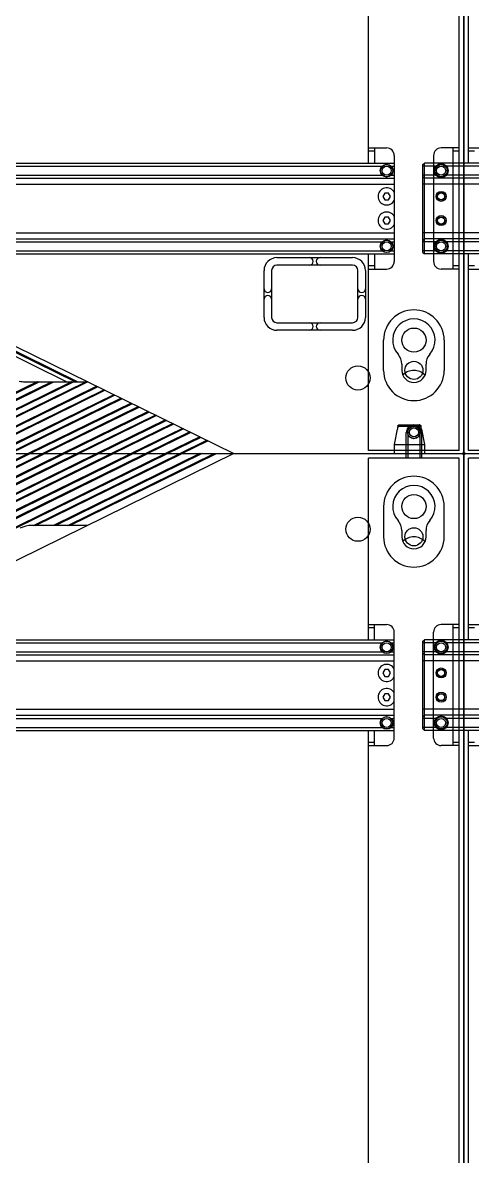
# Model space of a CAD drawing. Header units: millimetres. Extents: x 710 to 26878, y 589 to 5187.
# Drawn here: x 23454.2 to 23602.7, y 2467.4 to 2842 of the extents above; entities that cross this region are included whole.
import ezdxf

# ---------------------------------------------------------------- set-up
doc = ezdxf.new("R2010")
doc.units = ezdxf.units.MM
doc.layers.add('02___PRT_ALL_AXES', color=7, linetype='Continuous')

# ---------------------------------------------------------------- blocks, each defined once
blk = doc.blocks.new('6RYFH')
at = {"color": 7, "linetype": 'Continuous'}
for p, q in [((12014.59, 2230.99), (12013.65, 2225.89)), ((12014.65, 2230.99), (12014.59, 2230.99)), ((12014.71, 2231.32), (12014.65, 2230.99)), ((12014.77, 2231.65), (12014.71, 2231.32)), ((12014.74, 2231.49), (12014.71, 2231.32)), ((12014.77, 2231.65), (12014.74, 2231.49)), ((12014.83, 2231.98), (12014.77, 2231.65)), ((12014.83, 2231.98), (12022.41, 2231.98)), ((12015.34, 2232.39), (12021.91, 2232.39)), ((12022.47, 2231.65), (12022.41, 2231.98)), ((12022.53, 2231.32), (12022.47, 2231.65)), ((12022.5, 2231.49), (12022.47, 2231.65)), ((12022.53, 2231.32), (12022.5, 2231.49)), ((12022.59, 2230.99), (12022.53, 2231.32)), ((12022.65, 2230.99), (12022.59, 2230.99)), ((12022.65, 2230.99), (12023.6, 2225.89)), ((12013.65, 2225.89), (12013.65, 2222.89)), ((12013.65, 2225.89), (12023.6, 2225.89)), ((12023.6, 2225.89), (12023.6, 2222.89)), ((11437.12, 2222.89), (11436.62, 2222.39)), ((11436.62, 1885.39), (11436.62, 2222.89)), ((11436.62, 2222.89), (12036.62, 2222.89)), ((11960.62, 2222.89), (11761.33, 2125.02)), ((11892.7, 2222.89), (11790.89, 2172.89)), ((11892.78, 2222.89), (11790.96, 2172.89)), ((11893.46, 2222.89), (11791.64, 2172.89)), ((11795.58, 2172.89), (11897.4, 2222.89)), ((11796.26, 2172.89), (11898.08, 2222.89)), ((11796.33, 2172.89), (11898.15, 2222.89)), ((11904.05, 2222.89), (11802.23, 2172.89)), ((11904.12, 2222.89), (11802.3, 2172.89)), ((11904.8, 2222.89), (11802.98, 2172.89)), ((11806.92, 2172.89), (11908.74, 2222.89)), ((11807.6, 2172.89), (11909.42, 2222.89)), ((11807.67, 2172.89), (11909.49, 2222.89)), ((11915.39, 2222.89), (11813.57, 2172.89)), ((11915.46, 2222.89), (11813.65, 2172.89)), ((11916.14, 2222.89), (11814.32, 2172.89)), ((11818.26, 2172.89), (11920.08, 2222.89)), ((11818.94, 2172.89), (11920.76, 2222.89)), ((11819.02, 2172.89), (11920.83, 2222.89)), ((11926.73, 2222.89), (11824.92, 2172.89)), ((11926.81, 2222.89), (11824.99, 2172.89)), ((11927.49, 2222.89), (11825.67, 2172.89)), ((11829.61, 2172.89), (11931.43, 2222.89)), ((11830.29, 2172.89), (11932.1, 2222.89)), ((11830.36, 2172.89), (11932.18, 2222.89)), ((11938.08, 2222.89), (11836.26, 2172.89)), ((11938.15, 2222.89), (11836.33, 2172.89)), ((11938.83, 2222.89), (11837.01, 2172.89)), ((11894.4, 2199.14), (11942.77, 2222.89)), ((11895.08, 2199.14), (11943.45, 2222.89)), ((11895.16, 2199.14), (11943.52, 2222.89)), ((11949.42, 2222.89), (11901.06, 2199.14)), ((11949.49, 2222.89), (11901.13, 2199.14)), ((11950.17, 2222.89), (11901.81, 2199.14)), ((11905.75, 2199.14), (11954.11, 2222.89)), ((11906.43, 2199.14), (11954.79, 2222.89)), ((11906.5, 2199.14), (11954.86, 2222.89)), ((12036.62, 2222.39), (12036.12, 2222.89)), ((12036.62, 2222.89), (12036.62, 1885.39)), ((11912.26, 2199.14), (11893.93, 2199.14)), ((11745.24, 1989.6), (11909.08, 1909.14)), ((11746.83, 1990.38), (11960.62, 1885.39)), ((11744.84, 1989.4), (11908.29, 1909.14)), ((11974.87, 1950.14), (11999.87, 1950.14)), ((11970.62, 1930.39), (11970.62, 1945.89)), ((11973.12, 1945.89), (11973.12, 1930.39)), ((11999.87, 1947.64), (11974.87, 1947.64)), ((12001.62, 1930.39), (12001.62, 1945.89)), ((12004.12, 1945.89), (12004.12, 1930.39)), ((11846.96, 1937.86), (11905.45, 1909.14)), ((11974.87, 1928.64), (11999.87, 1928.64)), ((11999.87, 1926.14), (11974.87, 1926.14)), ((11895.69, 1909.14), (11847.33, 1885.39)), ((11895.77, 1909.14), (11847.4, 1885.39)), ((11896.45, 1909.14), (11848.08, 1885.39)), ((11852.02, 1885.39), (11900.39, 1909.14)), ((11852.7, 1885.39), (11901.07, 1909.14)), ((11852.77, 1885.39), (11901.14, 1909.14)), ((11907.04, 1909.14), (11858.67, 1885.39)), ((11907.11, 1909.14), (11858.75, 1885.39)), ((11907.79, 1909.14), (11859.43, 1885.39)), ((11863.37, 1885.39), (11911.73, 1909.14)), ((11864.04, 1885.39), (11912.33, 1909.1)), ((11912.37, 1909.08), (11864.12, 1885.39)), ((11915.32, 1907.64), (11870.02, 1885.39)), ((11915.36, 1907.62), (11870.09, 1885.39)), ((11915.69, 1907.45), (11870.77, 1885.39)), ((11891.66, 1909.14), (11912.26, 1909.14)), ((11874.71, 1885.39), (11917.66, 1906.48)), ((11875.39, 1885.39), (11918, 1906.32)), ((11918.04, 1906.3), (11875.46, 1885.39)), ((11920.99, 1904.85), (11881.36, 1885.39)), ((11921.03, 1904.83), (11881.43, 1885.39)), ((11921.37, 1904.67), (11882.11, 1885.39)), ((11886.05, 1885.39), (11923.34, 1903.7)), ((11886.73, 1885.39), (11923.68, 1903.53)), ((11923.71, 1903.51), (11886.8, 1885.39)), ((11926.66, 1902.07), (11892.7, 1885.39)), ((11926.7, 1902.05), (11892.78, 1885.39)), ((11927.04, 1901.88), (11893.46, 1885.39)), ((11897.4, 1885.39), (11929.01, 1900.91)), ((11898.07, 1885.39), (11929.35, 1900.75)), ((11929.38, 1900.73), (11898.15, 1885.39)), ((11932.33, 1899.28), (11904.05, 1885.39)), ((11932.37, 1899.26), (11904.12, 1885.39)), ((11932.71, 1899.1), (11904.8, 1885.39)), ((11908.74, 1885.39), (11934.68, 1898.13)), ((11909.42, 1885.39), (11935.02, 1897.96)), ((11935.06, 1897.94), (11909.49, 1885.39)), ((11938, 1896.5), (11915.39, 1885.39)), ((11938.04, 1896.48), (11915.46, 1885.39)), ((11938.38, 1896.31), (11916.14, 1885.39)), ((11920.08, 1885.39), (11940.35, 1895.34)), ((11920.76, 1885.39), (11940.69, 1895.18)), ((11940.73, 1895.16), (11920.83, 1885.39)), ((11943.68, 1893.71), (11926.73, 1885.39)), ((11943.71, 1893.69), (11926.81, 1885.39)), ((11944.05, 1893.53), (11927.49, 1885.39)), ((11931.42, 1885.39), (11946.02, 1892.56)), ((11932.1, 1885.39), (11946.36, 1892.39)), ((11946.4, 1892.37), (11932.18, 1885.39)), ((11949.35, 1890.93), (11938.08, 1885.39)), ((11949.38, 1890.91), (11938.15, 1885.39)), ((11949.72, 1890.74), (11938.83, 1885.39)), ((11942.77, 1885.39), (11951.69, 1889.77)), ((11943.45, 1885.39), (11952.03, 1889.61)), ((11952.07, 1889.59), (11943.52, 1885.39)), ((11436.62, 1885.89), (11437.12, 1885.39)), ((11436.62, 1885.39), (12036.62, 1885.39)), ((12036.12, 1885.39), (12036.62, 1885.89))]:
    blk.add_line(p, q, dxfattribs=at)
for centre, radius in [((12001.62, 2197.89), 4), ((12020.12, 2195.39), 3), ((12020.12, 1912.89), 3), ((12001.62, 1910.39), 4)]:
    blk.add_circle(centre, radius, dxfattribs=at)
for centre, radius, start, end in [((12021.91, 2231.87), 0.522, 77.0352, 89.9936), ((11893.93, 2190.14), 9, 90, 116.1543), ((11974.87, 1945.89), 4.25, 90, 180), ((11985.62, 1948.89), 1.25, 270, 90), ((11989.12, 1948.89), 1.25, 90, 270), ((11999.87, 1945.89), 4.25, 0, 90), ((11974.87, 1945.89), 1.75, 90, 180), ((11999.87, 1945.89), 1.75, 0, 90), ((11971.87, 1939.89), 1.25, 180, 0), ((11971.87, 1936.39), 1.25, 0, 180), ((12002.87, 1939.89), 1.25, 180, 0), ((12002.87, 1936.39), 1.25, 0, 180), ((11974.87, 1930.39), 4.25, 180, 270), ((11974.87, 1930.39), 1.75, 180, 270), ((11999.87, 1930.39), 4.25, 270, 0), ((11999.87, 1930.39), 1.75, 270, 0), ((11985.62, 1927.39), 1.25, 270, 90), ((11989.12, 1927.39), 1.25, 90, 270), ((11891.66, 1918.14), 9, 257.6267, 270)]:
    blk.add_arc(centre, radius, start, end, dxfattribs=at)
for points, knots in [([(12014.83, 2231.98), (12014.84, 2231.99), (12014.84, 2232.03), (12014.86, 2232.06), (12014.87, 2232.09)], [0, 0, 0, 0, 0.249866, 1, 1, 1, 1]), ([(12014.87, 2232.09), (12014.88, 2232.11), (12014.89, 2232.14), (12014.92, 2232.17), (12014.93, 2232.19)], [0, 0, 0, 0, 0.500081, 1, 1, 1, 1]), ([(12014.93, 2232.19), (12014.94, 2232.2), (12014.96, 2232.23), (12014.99, 2232.26), (12015.01, 2232.27)], [0, 0, 0, 0, 0.499978, 1, 1, 1, 1]), ([(12015.01, 2232.27), (12015.02, 2232.29), (12015.05, 2232.31), (12015.09, 2232.33), (12015.11, 2232.34)], [0, 0, 0, 0, 0.500013, 1, 1, 1, 1]), ([(12015.11, 2232.34), (12015.12, 2232.35), (12015.16, 2232.36), (12015.2, 2232.37), (12015.22, 2232.38)], [0, 0, 0, 0, 0.499911, 1, 1, 1, 1]), ([(12015.22, 2232.38), (12015.23, 2232.38), (12015.27, 2232.39), (12015.31, 2232.39), (12015.34, 2232.39)], [0, 0, 0, 0, 0.250382, 1, 1, 1, 1]), ([(12022.02, 2232.38), (12022.04, 2232.37), (12022.08, 2232.36), (12022.12, 2232.35), (12022.13, 2232.34)], [0, 0, 0, 0, 0.500089, 1, 1, 1, 1]), ([(12022.13, 2232.34), (12022.15, 2232.33), (12022.19, 2232.31), (12022.22, 2232.29), (12022.23, 2232.27)], [0, 0, 0, 0, 0.499987, 1, 1, 1, 1]), ([(12022.23, 2232.27), (12022.25, 2232.26), (12022.28, 2232.23), (12022.3, 2232.2), (12022.31, 2232.19)], [0, 0, 0, 0, 0.500022, 1, 1, 1, 1]), ([(12022.31, 2232.19), (12022.33, 2232.17), (12022.35, 2232.14), (12022.37, 2232.11), (12022.37, 2232.09)], [0, 0, 0, 0, 0.499919, 1, 1, 1, 1]), ([(12022.37, 2232.09), (12022.38, 2232.08), (12022.39, 2232.05), (12022.4, 2232.01), (12022.41, 2231.98)], [0, 0, 0, 0, 0.250397, 1, 1, 1, 1])]:
    blk.add_open_spline(points, degree=3, knots=knots, dxfattribs=at)
blk = doc.blocks.new('*U89')
blk.add_blockref('6RYFH', (-11736.62, -2058.89))
blk = doc.blocks.new('*U91')
at = {"color": 0, "linetype": 'ByBlock', "lineweight": -2, "transparency": 16777216}
for p in [(1800, 675), (2400, 675), (1800, 337.5), (2400, 337.5)]:
    blk.add_blockref('*U89', p, dxfattribs=at)
blk = doc.blocks.new('dfx')
at = {"color": 114, "linetype": 'Continuous', "lineweight": -3, "true_color": 0x139b48}
for p, q in [((13705.48, 8861.23), (13705.48, 8869.73)), ((13710.48, 8869.73), (13710.48, 8861.23)), ((13125.98, 8801.23), (13125.98, 8861.23)), ((13155.98, 8861.23), (13125.98, 8861.23)), ((13692.98, 8801.23), (13692.98, 8861.23)), ((13722.98, 8861.23), (13692.98, 8861.23)), ((13722.98, 8188.73), (13722.98, 8861.23)), ((13697.98, 8845.23), (13697.98, 8835.23)), ((13717.98, 8835.23), (13717.98, 8845.23)), ((13703.98, 8837.29), (13703.98, 8835.23)), ((13711.98, 8835.23), (13711.98, 8837.29)), ((13125.98, 8806.23), (13131.98, 8806.23)), ((13125.98, 8805.23), (13127.98, 8805.23)), ((13692.98, 8806.23), (13698.98, 8806.23)), ((13692.98, 8805.23), (13694.98, 8805.23)), ((13694.98, 8801.23), (13694.98, 8806.23)), ((13722.98, 8806.23), (13716.98, 8806.23)), ((13720.98, 8766.23), (13720.98, 8806.23)), ((13720.98, 8805.23), (13722.98, 8805.23)), ((13110.98, 8800.73), (13111.48, 8801.23)), ((13110.98, 8771.73), (13110.98, 8800.73)), ((13111.48, 8771.23), (13111.48, 8801.23)), ((13134.48, 8801.23), (13111.48, 8801.23)), ((13147.48, 8801.23), (13701.48, 8801.23)), ((13701.48, 8768.73), (13701.48, 8803.73)), ((13714.48, 8768.73), (13714.48, 8803.73)), ((13115.51, 8800.23), (13110.98, 8800.23)), ((13115.51, 8797.23), (13110.98, 8797.23)), ((13700.45, 8800.23), (13701.48, 8800.23)), ((13700.45, 8797.23), (13701.48, 8797.23)), ((13110.98, 8796.73), (13111.48, 8796.23)), ((13134.48, 8794.23), (13110.98, 8794.23)), ((13134.48, 8796.23), (13111.48, 8796.23)), ((13147.48, 8796.23), (13701.48, 8796.23)), ((13147.48, 8794.23), (13701.48, 8794.23)), ((13698.34, 8791.34), (13697.69, 8790.23)), ((13697.69, 8790.23), (13698.34, 8789.11)), ((13699.63, 8791.34), (13698.34, 8791.34)), ((13700.27, 8790.23), (13699.63, 8791.34)), ((13699.63, 8789.11), (13700.27, 8790.23)), ((13698.34, 8789.11), (13699.63, 8789.11)), ((13698.34, 8783.34), (13697.69, 8782.23)), ((13697.69, 8782.23), (13698.34, 8781.11)), ((13699.63, 8783.34), (13698.34, 8783.34)), ((13700.27, 8782.23), (13699.63, 8783.34)), ((13699.63, 8781.11), (13700.27, 8782.23)), ((13698.34, 8781.11), (13699.63, 8781.11)), ((13134.48, 8778.23), (13110.98, 8778.23)), ((13110.98, 8775.73), (13111.48, 8776.23)), ((13115.51, 8775.23), (13110.98, 8775.23)), ((13134.48, 8776.23), (13111.48, 8776.23)), ((13147.48, 8778.23), (13701.48, 8778.23)), ((13147.48, 8776.23), (13701.48, 8776.23)), ((13700.45, 8775.23), (13701.48, 8775.23)), ((13115.51, 8772.23), (13110.98, 8772.23)), ((13110.98, 8771.73), (13111.48, 8771.23)), ((13134.48, 8771.23), (13111.48, 8771.23)), ((13125.98, 8283.73), (13125.98, 8771.23)), ((13147.48, 8771.23), (13701.48, 8771.23)), ((13692.98, 8283.73), (13692.98, 8771.23)), ((13694.98, 8766.23), (13694.98, 8771.23)), ((13700.45, 8772.23), (13701.48, 8772.23)), ((13127.98, 8767.23), (13125.98, 8767.23)), ((13694.98, 8767.23), (13692.98, 8767.23)), ((13722.98, 8767.23), (13720.98, 8767.23)), ((13125.98, 8766.23), (13131.98, 8766.23)), ((13692.98, 8766.23), (13698.98, 8766.23)), ((13722.98, 8766.23), (13716.98, 8766.23)), ((13125.98, 8288.73), (13131.98, 8288.73)), ((13125.98, 8287.73), (13127.98, 8287.73)), ((13692.98, 8288.73), (13698.98, 8288.73)), ((13692.98, 8287.73), (13694.98, 8287.73)), ((13694.98, 8288.73), (13694.98, 8283.73)), ((13722.98, 8288.73), (13716.98, 8288.73)), ((13720.98, 8248.73), (13720.98, 8288.73)), ((13720.98, 8287.73), (13722.98, 8287.73)), ((13110.98, 8283.23), (13111.48, 8283.73)), ((13111.48, 8253.73), (13111.48, 8283.73)), ((13134.48, 8283.73), (13111.48, 8283.73)), ((13147.48, 8283.73), (13701.48, 8283.73)), ((13701.48, 8286.23), (13701.48, 8251.23)), ((13714.48, 8286.23), (13714.48, 8251.23)), ((13110.98, 8254.23), (13110.98, 8283.23)), ((13115.51, 8282.73), (13110.98, 8282.73)), ((13700.45, 8282.73), (13701.48, 8282.73)), ((13115.51, 8279.73), (13110.98, 8279.73)), ((13110.98, 8279.23), (13111.48, 8278.73)), ((13134.48, 8276.73), (13110.98, 8276.73)), ((13134.48, 8278.73), (13111.48, 8278.73)), ((13147.48, 8278.73), (13701.48, 8278.73)), ((13147.48, 8276.73), (13701.48, 8276.73)), ((13700.45, 8279.73), (13701.48, 8279.73)), ((13698.34, 8273.84), (13697.69, 8272.73)), ((13697.69, 8272.73), (13698.34, 8271.61)), ((13699.63, 8273.84), (13698.34, 8273.84)), ((13700.27, 8272.73), (13699.63, 8273.84)), ((13699.63, 8271.61), (13700.27, 8272.73)), ((13698.34, 8271.61), (13699.63, 8271.61)), ((13698.34, 8265.84), (13697.69, 8264.73)), ((13699.63, 8265.84), (13698.34, 8265.84)), ((13700.27, 8264.73), (13699.63, 8265.84)), ((13697.69, 8264.73), (13698.34, 8263.61)), ((13698.34, 8263.61), (13699.63, 8263.61)), ((13699.63, 8263.61), (13700.27, 8264.73)), ((13134.48, 8260.73), (13110.98, 8260.73)), ((13110.98, 8258.23), (13111.48, 8258.73)), ((13115.51, 8257.73), (13110.98, 8257.73)), ((13134.48, 8258.73), (13111.48, 8258.73)), ((13147.48, 8260.73), (13701.48, 8260.73)), ((13147.48, 8258.73), (13701.48, 8258.73)), ((13700.45, 8257.73), (13701.48, 8257.73)), ((13115.51, 8254.73), (13110.98, 8254.73)), ((13110.98, 8254.23), (13111.48, 8253.73)), ((13134.48, 8253.73), (13111.48, 8253.73)), ((13125.98, 8188.73), (13125.98, 8253.73)), ((13147.48, 8253.73), (13701.48, 8253.73)), ((13692.98, 8188.73), (13692.98, 8253.73)), ((13694.98, 8253.73), (13694.98, 8248.73)), ((13700.45, 8254.73), (13701.48, 8254.73)), ((13127.98, 8249.73), (13125.98, 8249.73)), ((13125.98, 8248.73), (13131.98, 8248.73)), ((13694.98, 8249.73), (13692.98, 8249.73)), ((13692.98, 8248.73), (13698.98, 8248.73)), ((13722.98, 8248.73), (13716.98, 8248.73)), ((13722.98, 8249.73), (13720.98, 8249.73)), ((13155.98, 8188.73), (13125.98, 8188.73)), ((13722.98, 8188.73), (13692.98, 8188.73))]:
    blk.add_line(p, q, dxfattribs=at)
for centre, radius in [((13707.98, 8869.73), 2), ((13707.98, 8869.73), 1.5), ((13698.98, 8798.73), 2), ((13716.98, 8798.73), 2.3), ((13716.98, 8798.73), 2), ((13698.98, 8798.73), 1.5), ((13716.98, 8798.73), 1.5), ((13116.98, 8790.23), 1.65), ((13116.98, 8790.23), 1.15), ((13116.98, 8782.23), 1.65), ((13116.98, 8782.23), 1.15), ((13698.98, 8773.73), 2), ((13698.98, 8773.73), 1.5), ((13716.98, 8773.73), 2.3), ((13716.98, 8773.73), 2), ((13716.98, 8773.73), 1.5), ((13698.98, 8281.23), 2), ((13698.98, 8281.23), 1.5), ((13716.98, 8281.23), 2.3), ((13716.98, 8281.23), 2), ((13716.98, 8281.23), 1.5), ((13116.98, 8272.73), 1.65), ((13116.98, 8272.73), 1.15), ((13116.98, 8264.73), 1.65), ((13116.98, 8264.73), 1.15), ((13698.98, 8256.23), 2), ((13698.98, 8256.23), 1.5), ((13716.98, 8256.23), 2.3), ((13716.98, 8256.23), 2), ((13716.98, 8256.23), 1.5)]:
    blk.add_circle(centre, radius, dxfattribs=at)
for centre, radius, start, end in [((13707.98, 8869.73), 2.5, 143.1301, 180), ((13707.98, 8869.73), 2.5, 0, 36.8699), ((13707.98, 8845.23), 10, 0, 180), ((13707.98, 8845.23), 7, 318.5904, 221.4096), ((13698.98, 8837.29), 5, 0, 41.4096), ((13716.98, 8837.29), 5, 138.5904, 180), ((13707.98, 8835.23), 10, 180, 0), ((13707.98, 8835.23), 4, 180, 0), ((13707.98, 8830.23), 5, 43.1308, 136.8692), ((13698.98, 8803.73), 2.5, 0, 90), ((13716.98, 8803.73), 2.5, 90, 180), ((13698.98, 8768.73), 2.5, 270, 0), ((13716.98, 8768.73), 2.5, 180, 270), ((13698.98, 8286.23), 2.5, 0, 90), ((13716.98, 8286.23), 2.5, 90, 180), ((13698.98, 8251.23), 2.5, 270, 0), ((13716.98, 8251.23), 2.5, 180, 270), ((13707.98, 8210.23), 5, 43.1308, 136.8692)]:
    blk.add_arc(centre, radius, start, end, dxfattribs=at)
at = {"layer": '02___PRT_ALL_AXES', "color": 114, "linetype": 'Continuous', "lineweight": -3, "true_color": 0x139b48}
for p, q in [((13705.98, 8871.23), (13705.98, 8861.23)), ((13709.98, 8871.23), (13709.98, 8861.23)), ((13130.51, 8800.23), (13118.45, 8800.23)), ((13130.51, 8797.23), (13118.45, 8797.23)), ((13151.45, 8800.23), (13697.51, 8800.23)), ((13151.45, 8797.23), (13697.51, 8797.23)), ((13130.51, 8775.23), (13118.45, 8775.23)), ((13151.45, 8775.23), (13697.51, 8775.23)), ((13130.51, 8772.23), (13118.45, 8772.23)), ((13151.45, 8772.23), (13697.51, 8772.23)), ((13130.51, 8282.73), (13118.45, 8282.73)), ((13151.45, 8282.73), (13697.51, 8282.73)), ((13130.51, 8279.73), (13118.45, 8279.73)), ((13151.45, 8279.73), (13697.51, 8279.73)), ((13130.51, 8257.73), (13118.45, 8257.73)), ((13151.45, 8257.73), (13697.51, 8257.73)), ((13130.51, 8254.73), (13118.45, 8254.73)), ((13151.45, 8254.73), (13697.51, 8254.73)), ((13697.98, 8215.23), (13697.98, 8225.23)), ((13717.98, 8225.23), (13717.98, 8215.23)), ((13703.98, 8217.29), (13703.98, 8215.23)), ((13711.98, 8215.23), (13711.98, 8217.29))]:
    blk.add_line(p, q, dxfattribs=at)
for centre, radius in [((13707.98, 8845.23), 4), ((13116.98, 8798.73), 2.1), ((13698.98, 8798.73), 2.1), ((13716.98, 8790.23), 1.25), ((13716.98, 8782.23), 1.25), ((13116.98, 8773.73), 2.1), ((13698.98, 8773.73), 2.1), ((13116.98, 8281.23), 2.1), ((13698.98, 8281.23), 2.1), ((13716.98, 8272.73), 1.25), ((13716.98, 8264.73), 1.25), ((13116.98, 8256.23), 2.1), ((13698.98, 8256.23), 2.1), ((13707.98, 8225.23), 4), ((13707.98, 8194.73), 2.1)]:
    blk.add_circle(centre, radius, dxfattribs=at)
for centre, radius, start, end in [((13707.98, 8869.73), 2.5, 36.8699, 143.1301), ((13698.98, 8790.23), 2.84, 28.0842, 331.9158), ((13698.98, 8782.23), 2.84, 28.0842, 331.9158), ((13698.98, 8272.73), 2.84, 28.0842, 331.9158), ((13698.98, 8264.73), 2.84, 28.0842, 331.9158), ((13707.98, 8225.23), 10, 0, 180), ((13707.98, 8225.23), 7, 318.5904, 221.4096), ((13698.98, 8217.29), 5, 0, 41.4096), ((13716.98, 8217.29), 5, 138.5904, 180), ((13707.98, 8215.23), 10, 180, 0), ((13707.98, 8215.23), 4, 180, 0)]:
    blk.add_arc(centre, radius, start, end, dxfattribs=at)
blk = doc.blocks.new('*U176')
blk.add_blockref('dfx', (-13416.98, -8530.48))
blk = doc.blocks.new('*U177')
at = {"color": 0, "linetype": 'ByBlock', "lineweight": -2, "transparency": 16777216}
for p in [(1800, 675), (2400, 675), (1800, 0), (2400, 0)]:
    blk.add_blockref('*U176', p, dxfattribs=at)

msp = doc.modelspace()

# ---------------------------------------------------------------- block references
for name, p in [('*U91', (21499.906, 2198.1302)), ('*U177', (21492.406, 2367.3802))]:
    msp.add_blockref(name, p)

doc.saveas('drawing.dxf')
